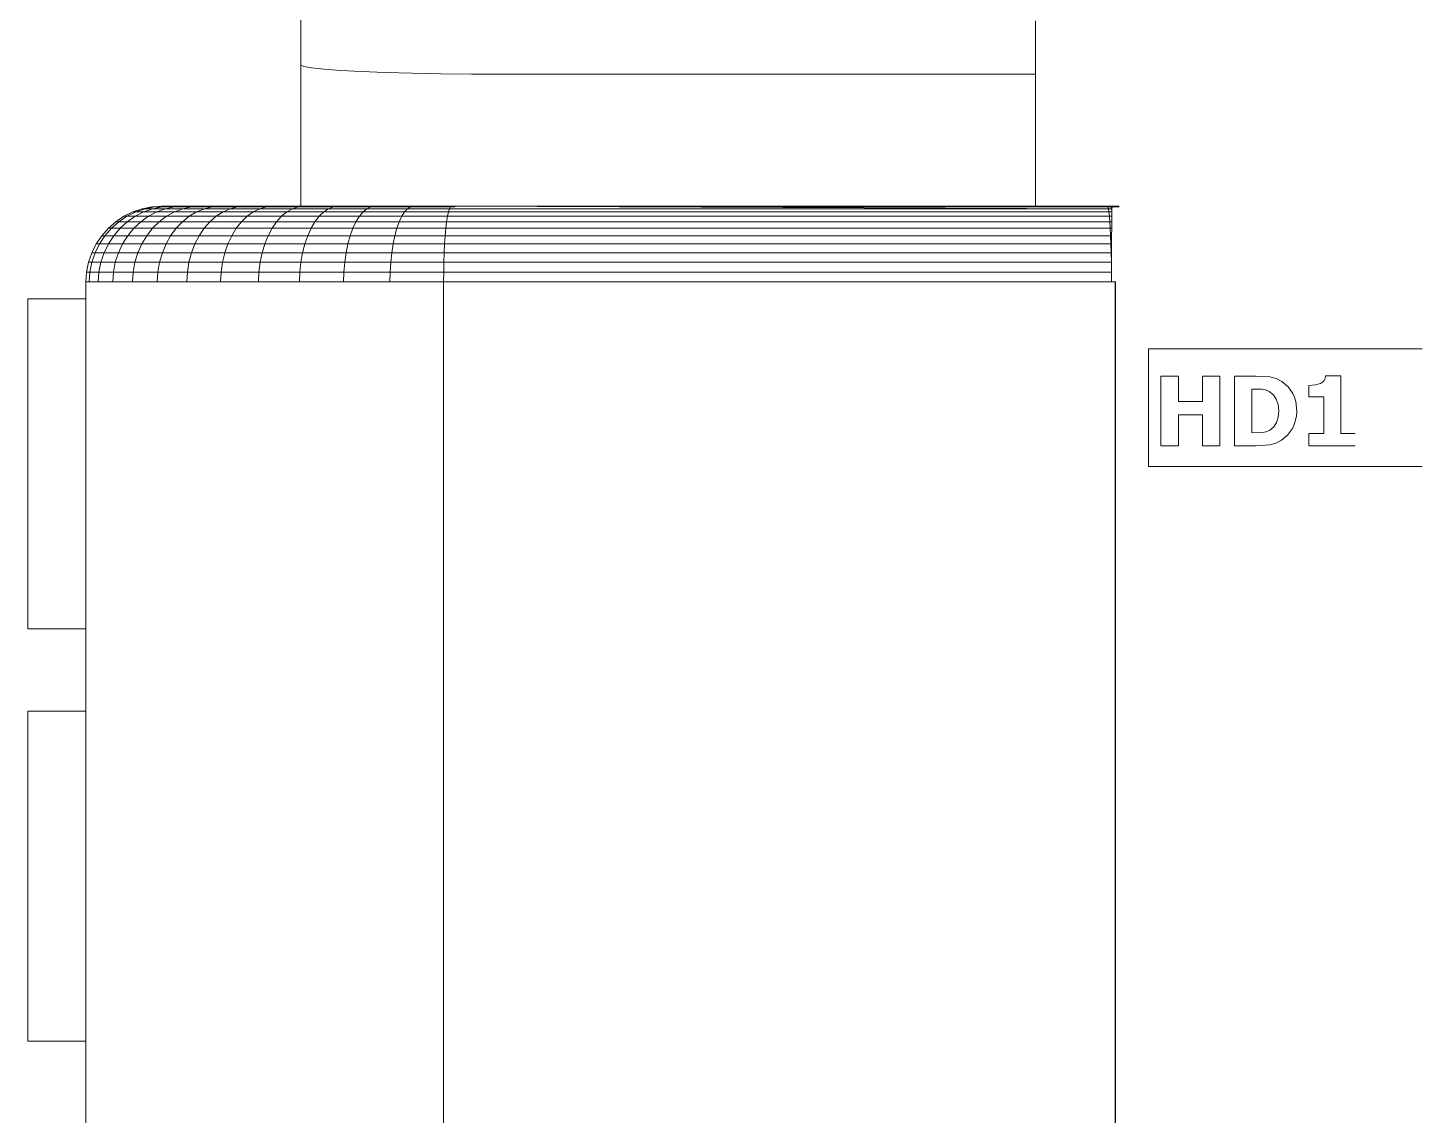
# Model space of a CAD drawing. Extents: x 3552052 to 4102982, y -707811 to -630695.
# Drawn here: x 3703990 to 3704302.3, y -696365.7 to -696122.1 of the extents above; entities that cross this region are included whole.
import ezdxf

# ---------------------------------------------------------------- set-up
doc = ezdxf.new("R2010")
doc.units = 0
doc.header["$LTSCALE"] = 6
doc.header["$MEASUREMENT"] = 0
doc.layers.get('0').update_dxf_attribs({"linetype": 'CONTINUOUS', "lineweight": 0})
doc.layers.add('EQP', color=6, linetype='CONTINUOUS', lineweight=0)

# ---------------------------------------------------------------- blocks, each defined once
blk = doc.blocks.new('Philips+Ultrasound+ls')
at = {"layer": 'EQP'}
for p, q in [((-23.141, 6.968), (-23.141, 9.081)), ((-7.563, 7.904), (-7.563, 6.771)), ((-7.563, 7.751), (-7.563, 7.754)), ((-7.563, 7.747), (-7.563, 7.751)), ((-7.563, 7.741), (-7.563, 7.747)), ((-7.563, 7.735), (-7.563, 7.741)), ((-7.563, 7.728), (-7.563, 7.735)), ((-7.563, 7.72), (-7.563, 7.728)), ((-7.563, 7.711), (-7.563, 7.72)), ((-7.563, 7.702), (-7.563, 7.711)), ((-7.563, 7.693), (-7.563, 7.702)), ((-7.563, 7.03), (-7.563, 7.693)), ((-23.141, 6.968), (-23.076, 6.937)), ((-23.141, 3.976), (-23.141, 6.968)), ((-23.076, 6.937), (-22.91, 6.907)), ((-22.91, 6.907), (-22.647, 6.879)), ((-22.647, 6.879), (-22.293, 6.852)), ((-22.293, 6.852), (-21.857, 6.829)), ((-21.857, 6.829), (-21.35, 6.809)), ((-21.35, 6.809), (-20.782, 6.793)), ((-20.782, 6.793), (-20.169, 6.781)), ((-20.169, 6.781), (-19.524, 6.774)), ((-19.524, 6.774), (-18.863, 6.771)), ((-18.863, 6.771), (-7.563, 6.771)), ((-7.563, 3.976), (-7.563, 6.771)), ((-26.704, 3.854), (-26.891, 3.761)), ((-26.641, 3.854), (-26.827, 3.761)), ((-26.506, 3.921), (-26.704, 3.854)), ((-26.704, 3.854), (-26.641, 3.854)), ((-26.47, 3.854), (-26.652, 3.761)), ((-26.445, 3.921), (-26.641, 3.854)), ((-26.641, 3.854), (-26.47, 3.854)), ((-26.302, 3.962), (-26.506, 3.921)), ((-26.506, 3.921), (-26.445, 3.921)), ((-26.278, 3.921), (-26.47, 3.854)), ((-26.47, 3.854), (-26.195, 3.854)), ((-26.242, 3.962), (-26.445, 3.921)), ((-26.445, 3.921), (-26.278, 3.921)), ((-26.195, 3.854), (-26.371, 3.761)), ((-26.302, 3.962), (-26.242, 3.962)), ((-26.079, 3.962), (-26.278, 3.921)), ((-26.278, 3.921), (-26.009, 3.921)), ((-26.094, 3.976), (-26.242, 3.962)), ((-26.194, 3.962), (-26.242, 3.962)), ((-26.009, 3.921), (-26.195, 3.854)), ((-26.195, 3.854), (-25.82, 3.854)), ((-26.069, 3.97), (-26.194, 3.962)), ((-26.194, 3.962), (-26.079, 3.962)), ((-26.069, 3.976), (-26.094, 3.976)), ((-26.094, 3.976), (-26.069, 3.97)), ((-26.068, 3.962), (-26.079, 3.962)), ((-26.039, 3.976), (-26.069, 3.976)), ((-26.069, 3.976), (-26.069, 3.97)), ((-26.039, 3.972), (-26.069, 3.976)), ((-26.039, 3.972), (-26.069, 3.97)), ((-26.069, 3.97), (-26.068, 3.962)), ((-26.039, 3.962), (-26.068, 3.962)), ((-25.877, 3.976), (-26.039, 3.962)), ((-26.039, 3.972), (-26.036, 3.976)), ((-26.039, 3.976), (-26.039, 3.972)), ((-26.036, 3.976), (-26.039, 3.976)), ((-26.039, 3.962), (-26.039, 3.972)), ((-25.817, 3.962), (-26.039, 3.962)), ((-26.036, 3.976), (-25.877, 3.976)), ((-25.817, 3.962), (-26.009, 3.921)), ((-26.009, 3.921), (-25.643, 3.921)), ((-25.82, 3.854), (-25.987, 3.761)), ((-25.622, 3.976), (-25.877, 3.976)), ((-25.643, 3.921), (-25.82, 3.854)), ((-25.82, 3.854), (-25.35, 3.854)), ((-25.779, 3.962), (-25.817, 3.962)), ((-25.622, 3.976), (-25.779, 3.962)), ((-25.46, 3.962), (-25.779, 3.962)), ((-25.46, 3.962), (-25.643, 3.921)), ((-25.643, 3.921), (-25.184, 3.921)), ((-25.274, 3.976), (-25.622, 3.976)), ((-25.35, 3.854), (-25.507, 3.761)), ((-25.424, 3.962), (-25.46, 3.962)), ((-25.274, 3.976), (-25.424, 3.962)), ((-25.013, 3.962), (-25.424, 3.962)), ((-25.184, 3.921), (-25.35, 3.854)), ((-25.35, 3.854), (-24.791, 3.854)), ((-24.839, 3.976), (-25.274, 3.976)), ((-25.013, 3.962), (-25.184, 3.921)), ((-25.184, 3.921), (-24.639, 3.921)), ((-24.979, 3.962), (-25.013, 3.962)), ((-24.839, 3.976), (-24.979, 3.962)), ((-24.481, 3.962), (-24.979, 3.962)), ((-24.791, 3.854), (-24.935, 3.761)), ((-24.321, 3.976), (-24.839, 3.976)), ((-24.639, 3.921), (-24.791, 3.854)), ((-24.791, 3.854), (-24.15, 3.854)), ((-24.481, 3.962), (-24.639, 3.921)), ((-24.639, 3.921), (-24.013, 3.921)), ((-24.45, 3.962), (-24.481, 3.962)), ((-24.321, 3.976), (-24.45, 3.962)), ((-23.871, 3.962), (-24.45, 3.962)), ((-23.727, 3.976), (-24.321, 3.976)), ((-24.15, 3.854), (-24.28, 3.761)), ((-24.013, 3.921), (-24.15, 3.854)), ((-24.15, 3.854), (-23.435, 3.854)), ((-23.871, 3.962), (-24.013, 3.921)), ((-24.013, 3.921), (-23.315, 3.921)), ((-23.843, 3.962), (-23.871, 3.962)), ((-23.727, 3.976), (-23.843, 3.962)), ((-23.191, 3.962), (-23.843, 3.962)), ((-23.141, 3.976), (-23.727, 3.976)), ((-23.435, 3.854), (-23.549, 3.761)), ((-23.315, 3.921), (-23.435, 3.854)), ((-23.435, 3.854), (-22.656, 3.854)), ((-23.191, 3.962), (-23.315, 3.921)), ((-23.315, 3.921), (-22.554, 3.921)), ((-23.166, 3.962), (-23.191, 3.962)), ((-23.141, 3.965), (-23.166, 3.962)), ((-23.141, 3.962), (-23.166, 3.962)), ((-23.064, 3.976), (-23.141, 3.962)), ((-23.064, 3.976), (-23.141, 3.976)), ((-23.141, 3.965), (-23.141, 3.976)), ((-23.141, 3.962), (-23.141, 3.965)), ((-23.141, 3.962), (-22.449, 3.962)), ((-23.064, 3.976), (-22.341, 3.976)), ((-22.656, 3.854), (-22.752, 3.761)), ((-22.554, 3.921), (-22.656, 3.854)), ((-22.656, 3.854), (-21.821, 3.854)), ((-22.449, 3.962), (-22.554, 3.921)), ((-22.554, 3.921), (-21.739, 3.921)), ((-22.341, 3.976), (-22.449, 3.962)), ((-22.449, 3.962), (-21.654, 3.962)), ((-22.341, 3.976), (-21.568, 3.976)), ((-21.821, 3.854), (-21.899, 3.761)), ((-21.739, 3.921), (-21.821, 3.854)), ((-21.821, 3.854), (-20.943, 3.854)), ((-21.654, 3.962), (-21.739, 3.921)), ((-21.739, 3.921), (-20.882, 3.921)), ((-21.568, 3.976), (-21.654, 3.962)), ((-21.654, 3.962), (-20.818, 3.962)), ((-21.568, 3.976), (-20.754, 3.976)), ((-20.943, 3.854), (-21.001, 3.761)), ((-20.882, 3.921), (-20.943, 3.854)), ((-20.943, 3.854), (-20.012, 3.854)), ((-20.818, 3.962), (-20.882, 3.921)), ((-20.882, 3.921), (-19.991, 3.921)), ((-20.754, 3.976), (-20.818, 3.962)), ((-20.818, 3.962), (-19.97, 3.962)), ((-20.754, 3.976), (-19.949, 3.976)), ((-20.012, 3.854), (-20.031, 3.761)), ((-19.991, 3.921), (-20.012, 3.854)), ((-20.012, 3.854), (-5.943, 3.854)), ((-19.97, 3.962), (-19.991, 3.921)), ((-19.991, 3.921), (-6.016, 3.921)), ((-19.949, 3.976), (-19.97, 3.962)), ((-19.97, 3.962), (-19.876, 3.962)), ((-19.876, 3.976), (-19.949, 3.976)), ((-19.876, 3.976), (-19.876, 3.962)), ((-7.563, 3.962), (-19.876, 3.976)), ((-16.38, 3.962), (-19.876, 3.976)), ((-19.876, 3.976), (-7.563, 3.976)), ((-19.876, 3.962), (-19.876, 3.958)), ((-16.38, 3.962), (-7.563, 3.962)), ((-6.016, 3.921), (-16.38, 3.962)), ((-7.563, 3.962), (-7.563, 3.976)), ((-7.563, 3.976), (-5.994, 3.976)), ((-7.563, 3.962), (-5.962, 3.962)), ((-6.039, 3.976), (-6.028, 3.962)), ((-6.028, 3.962), (-6.016, 3.921)), ((-6.009, 3.869), (-6.016, 3.921)), ((-6.016, 3.921), (-5.95, 3.921)), ((-6.016, 3.921), (-6.005, 3.854)), ((-6.009, 3.869), (-6.004, 3.863)), ((-6.005, 3.854), (-5.995, 3.761)), ((-5.973, 3.976), (-5.994, 3.976)), ((-5.967, 3.969), (-5.994, 3.976)), ((-5.973, 3.976), (-5.967, 3.969)), ((-5.874, 3.976), (-5.973, 3.976)), ((-5.939, 3.962), (-5.967, 3.969)), ((-5.967, 3.969), (-5.962, 3.962)), ((-5.939, 3.962), (-5.962, 3.962)), ((-5.962, 3.962), (-5.955, 3.938)), ((-5.94, 3.938), (-5.955, 3.938)), ((-5.955, 3.938), (-5.952, 3.926)), ((-5.941, 3.927), (-5.952, 3.926)), ((-5.952, 3.926), (-5.95, 3.921)), ((-5.941, 3.921), (-5.95, 3.921)), ((-5.95, 3.921), (-5.95, 3.916)), ((-5.941, 3.915), (-5.95, 3.916)), ((-5.95, 3.916), (-5.942, 3.882)), ((-5.944, 3.761), (-5.943, 3.854)), ((-5.943, 3.854), (-5.942, 3.882)), ((-5.942, 3.882), (-5.941, 3.915)), ((-5.941, 3.927), (-5.94, 3.938)), ((-5.941, 3.921), (-5.941, 3.927)), ((-5.941, 3.915), (-5.941, 3.921)), ((-5.94, 3.938), (-5.939, 3.962)), ((-5.857, 3.962), (-5.939, 3.962)), ((-5.873, 3.962), (-5.928, 3.976)), ((-5.928, 3.976), (-5.808, 3.976)), ((-5.857, 3.962), (-5.874, 3.976)), ((-5.795, 3.976), (-5.874, 3.976)), ((-5.857, 3.962), (-5.861, 3.976)), ((-5.791, 3.962), (-5.857, 3.962)), ((-5.808, 3.976), (-5.817, 3.976)), ((-5.791, 3.962), (-5.817, 3.976)), ((-5.791, 3.962), (-5.795, 3.976)), ((-27.065, 3.644), (-27.222, 3.506)), ((-27, 3.644), (-27.156, 3.506)), ((-26.891, 3.761), (-27.065, 3.644)), ((-27.065, 3.644), (-27, 3.644)), ((-26.827, 3.761), (-27, 3.644)), ((-27, 3.644), (-26.821, 3.644)), ((-26.821, 3.644), (-26.974, 3.506)), ((-26.891, 3.761), (-26.827, 3.761)), ((-26.827, 3.761), (-26.652, 3.761)), ((-26.652, 3.761), (-26.821, 3.644)), ((-26.821, 3.644), (-26.534, 3.644)), ((-26.534, 3.644), (-26.682, 3.506)), ((-26.652, 3.761), (-26.371, 3.761)), ((-26.371, 3.761), (-26.534, 3.644)), ((-26.534, 3.644), (-26.143, 3.644)), ((-26.371, 3.761), (-25.987, 3.761)), ((-26.143, 3.644), (-26.284, 3.506)), ((-25.987, 3.761), (-26.143, 3.644)), ((-26.143, 3.644), (-25.653, 3.644)), ((-25.987, 3.761), (-25.507, 3.761)), ((-25.653, 3.644), (-25.785, 3.506)), ((-25.507, 3.761), (-25.653, 3.644)), ((-25.653, 3.644), (-25.069, 3.644)), ((-25.507, 3.761), (-24.935, 3.761)), ((-25.069, 3.644), (-25.191, 3.506)), ((-24.935, 3.761), (-25.069, 3.644)), ((-25.069, 3.644), (-24.401, 3.644)), ((-24.935, 3.761), (-24.28, 3.761)), ((-24.401, 3.644), (-24.51, 3.506)), ((-24.28, 3.761), (-24.401, 3.644)), ((-24.401, 3.644), (-23.655, 3.644)), ((-24.28, 3.761), (-23.549, 3.761)), ((-23.655, 3.644), (-23.751, 3.506)), ((-23.549, 3.761), (-23.655, 3.644)), ((-23.655, 3.644), (-22.842, 3.644)), ((-23.549, 3.761), (-22.752, 3.761)), ((-22.842, 3.644), (-22.923, 3.506)), ((-22.752, 3.761), (-22.842, 3.644)), ((-22.842, 3.644), (-21.971, 3.644)), ((-22.752, 3.761), (-21.899, 3.761)), ((-21.971, 3.644), (-22.037, 3.506)), ((-21.899, 3.761), (-21.971, 3.644)), ((-21.971, 3.644), (-21.055, 3.644)), ((-21.899, 3.761), (-21.001, 3.761)), ((-21.055, 3.644), (-21.104, 3.506)), ((-21.001, 3.761), (-21.055, 3.644)), ((-21.055, 3.644), (-20.049, 3.644)), ((-21.001, 3.761), (-20.031, 3.761)), ((-20.049, 3.644), (-20.065, 3.506)), ((-20.031, 3.761), (-20.049, 3.644)), ((-20.049, 3.644), (-5.946, 3.644)), ((-20.031, 3.761), (-5.944, 3.761)), ((-5.995, 3.761), (-5.986, 3.644)), ((-5.986, 3.644), (-5.977, 3.506)), ((-5.947, 3.506), (-5.946, 3.644)), ((-5.946, 3.644), (-5.944, 3.761)), ((-27.361, 3.348), (-27.478, 3.173)), ((-27.294, 3.348), (-27.41, 3.173)), ((-27.222, 3.506), (-27.361, 3.348)), ((-27.361, 3.348), (-27.294, 3.348)), ((-27.156, 3.506), (-27.294, 3.348)), ((-27.294, 3.348), (-27.108, 3.348)), ((-27.222, 3.506), (-27.156, 3.506)), ((-27.108, 3.348), (-27.222, 3.173)), ((-27.156, 3.506), (-26.974, 3.506)), ((-26.974, 3.506), (-27.108, 3.348)), ((-27.108, 3.348), (-26.812, 3.348)), ((-26.974, 3.506), (-26.682, 3.506)), ((-26.812, 3.348), (-26.922, 3.173)), ((-26.682, 3.506), (-26.812, 3.348)), ((-26.812, 3.348), (-26.408, 3.348)), ((-26.682, 3.506), (-26.284, 3.506)), ((-26.408, 3.348), (-26.512, 3.173)), ((-26.284, 3.506), (-26.408, 3.348)), ((-26.408, 3.348), (-25.901, 3.348)), ((-26.284, 3.506), (-25.785, 3.506)), ((-25.901, 3.348), (-25.999, 3.173)), ((-25.785, 3.506), (-25.901, 3.348)), ((-25.901, 3.348), (-25.298, 3.348)), ((-25.785, 3.506), (-25.191, 3.506)), ((-25.298, 3.348), (-25.388, 3.173)), ((-25.191, 3.506), (-25.298, 3.348)), ((-25.298, 3.348), (-24.606, 3.348)), ((-25.191, 3.506), (-24.51, 3.506)), ((-24.606, 3.348), (-24.688, 3.173)), ((-24.51, 3.506), (-24.606, 3.348)), ((-24.606, 3.348), (-23.835, 3.348)), ((-24.51, 3.506), (-23.751, 3.506)), ((-23.835, 3.348), (-23.906, 3.173)), ((-23.751, 3.506), (-23.835, 3.348)), ((-23.835, 3.348), (-22.994, 3.348)), ((-23.751, 3.506), (-22.923, 3.506)), ((-22.994, 3.348), (-23.055, 3.173)), ((-22.923, 3.506), (-22.994, 3.348)), ((-22.994, 3.348), (-22.094, 3.348)), ((-22.923, 3.506), (-22.037, 3.506)), ((-22.094, 3.348), (-22.143, 3.173)), ((-22.037, 3.506), (-22.094, 3.348)), ((-22.094, 3.348), (-21.147, 3.348)), ((-22.037, 3.506), (-21.104, 3.506)), ((-21.147, 3.348), (-21.183, 3.173)), ((-21.104, 3.506), (-21.147, 3.348)), ((-21.147, 3.348), (-20.079, 3.348)), ((-21.104, 3.506), (-20.065, 3.506)), ((-20.079, 3.348), (-20.091, 3.173)), ((-20.065, 3.506), (-20.079, 3.348)), ((-20.079, 3.348), (-5.948, 3.348)), ((-20.065, 3.506), (-5.947, 3.506)), ((-5.977, 3.506), (-5.969, 3.348)), ((-5.969, 3.348), (-5.963, 3.173)), ((-5.949, 3.173), (-5.948, 3.348)), ((-5.948, 3.348), (-5.947, 3.506)), ((-27.571, 2.984), (-27.64, 2.785)), ((-27.478, 3.173), (-27.571, 2.984)), ((-27.571, 2.984), (-27.503, 2.984)), ((-27.503, 2.984), (-27.571, 2.785)), ((-27.41, 3.173), (-27.503, 2.984)), ((-27.503, 2.984), (-27.314, 2.984)), ((-27.478, 3.173), (-27.41, 3.173)), ((-27.41, 3.173), (-27.222, 3.173)), ((-27.314, 2.984), (-27.381, 2.785)), ((-27.222, 3.173), (-27.314, 2.984)), ((-27.314, 2.984), (-27.01, 2.984)), ((-27.222, 3.173), (-26.922, 3.173)), ((-27.01, 2.984), (-27.075, 2.785)), ((-26.922, 3.173), (-27.01, 2.984)), ((-27.01, 2.984), (-26.596, 2.984)), ((-26.922, 3.173), (-26.512, 3.173)), ((-26.596, 2.984), (-26.658, 2.785)), ((-26.512, 3.173), (-26.596, 2.984)), ((-26.596, 2.984), (-26.077, 2.984)), ((-26.512, 3.173), (-25.999, 3.173)), ((-26.077, 2.984), (-26.135, 2.785)), ((-25.999, 3.173), (-26.077, 2.984)), ((-26.077, 2.984), (-25.46, 2.984)), ((-25.999, 3.173), (-25.388, 3.173)), ((-25.46, 2.984), (-25.513, 2.785)), ((-25.388, 3.173), (-25.46, 2.984)), ((-25.46, 2.984), (-24.753, 2.984)), ((-25.388, 3.173), (-24.688, 3.173)), ((-24.753, 2.984), (-24.801, 2.785)), ((-24.688, 3.173), (-24.753, 2.984)), ((-24.753, 2.984), (-23.964, 2.984)), ((-24.688, 3.173), (-23.906, 3.173)), ((-23.964, 2.984), (-24.006, 2.785)), ((-23.906, 3.173), (-23.964, 2.984)), ((-23.964, 2.984), (-23.103, 2.984)), ((-23.906, 3.173), (-23.055, 3.173)), ((-23.103, 2.984), (-23.139, 2.785)), ((-23.055, 3.173), (-23.103, 2.984)), ((-23.103, 2.984), (-22.182, 2.984)), ((-23.055, 3.173), (-22.143, 3.173)), ((-22.182, 2.984), (-22.211, 2.785)), ((-22.143, 3.173), (-22.182, 2.984)), ((-22.182, 2.984), (-21.212, 2.984)), ((-22.143, 3.173), (-21.183, 3.173)), ((-21.212, 2.984), (-21.234, 2.785)), ((-21.183, 3.173), (-21.212, 2.984)), ((-21.212, 2.984), (-20.101, 2.984)), ((-21.183, 3.173), (-20.091, 3.173)), ((-20.101, 2.984), (-20.108, 2.785)), ((-20.091, 3.173), (-20.101, 2.984)), ((-20.101, 2.984), (-5.95, 2.984)), ((-20.091, 3.173), (-5.949, 3.173)), ((-5.963, 3.173), (-5.958, 2.984)), ((-5.958, 2.984), (-5.954, 2.785)), ((-5.95, 2.984), (-5.949, 3.173)), ((-5.95, 2.785), (-5.95, 2.984)), ((-27.64, 2.785), (-27.683, 2.578)), ((-27.64, 2.785), (-27.571, 2.785)), ((-27.571, 2.785), (-27.614, 2.578)), ((-27.571, 2.785), (-27.381, 2.785)), ((-27.381, 2.785), (-27.422, 2.578)), ((-27.381, 2.785), (-27.075, 2.785)), ((-27.075, 2.785), (-27.115, 2.578)), ((-27.075, 2.785), (-26.658, 2.785)), ((-26.658, 2.785), (-26.696, 2.578)), ((-26.658, 2.785), (-26.135, 2.785)), ((-26.135, 2.785), (-26.171, 2.578)), ((-26.135, 2.785), (-25.513, 2.785)), ((-25.513, 2.785), (-25.546, 2.578)), ((-25.513, 2.785), (-24.801, 2.785)), ((-24.801, 2.785), (-24.83, 2.578)), ((-24.801, 2.785), (-24.006, 2.785)), ((-24.006, 2.785), (-24.032, 2.578)), ((-24.006, 2.785), (-23.139, 2.785)), ((-23.139, 2.785), (-23.161, 2.578)), ((-23.139, 2.785), (-22.211, 2.785)), ((-22.211, 2.785), (-22.228, 2.578)), ((-22.211, 2.785), (-21.234, 2.785)), ((-21.234, 2.785), (-21.247, 2.578)), ((-21.234, 2.785), (-20.108, 2.785)), ((-20.108, 2.785), (-20.112, 2.578)), ((-20.108, 2.785), (-5.95, 2.785)), ((-5.954, 2.785), (-5.95, 2.578)), ((-5.95, 2.578), (-5.95, 2.785)), ((-27.683, 2.578), (-27.699, 2.367)), ((-27.63, 2.367), (-27.699, 2.367)), ((-27.699, 2.011), (-27.699, 2.367)), ((-27.683, 2.578), (-27.614, 2.578)), ((-27.614, 2.578), (-27.63, 2.367)), ((-27.438, 2.367), (-27.63, 2.367)), ((-27.614, 2.578), (-27.422, 2.578)), ((-27.422, 2.578), (-27.438, 2.367)), ((-27.13, 2.367), (-27.438, 2.367)), ((-27.422, 2.578), (-27.115, 2.578)), ((-27.115, 2.578), (-27.13, 2.367)), ((-27.13, 2.367), (-26.711, 2.367)), ((-27.115, 2.578), (-26.696, 2.578)), ((-26.696, 2.578), (-26.711, 2.367)), ((-26.185, 2.367), (-26.711, 2.367)), ((-26.696, 2.578), (-26.171, 2.578)), ((-26.171, 2.578), (-26.185, 2.367)), ((-26.185, 2.367), (-25.559, 2.367)), ((-26.171, 2.578), (-25.546, 2.578)), ((-25.546, 2.578), (-25.559, 2.367)), ((-25.559, 2.367), (-24.841, 2.367)), ((-25.546, 2.578), (-24.83, 2.578)), ((-24.83, 2.578), (-24.841, 2.367)), ((-24.841, 2.367), (-24.041, 2.367)), ((-24.83, 2.578), (-24.032, 2.578)), ((-24.032, 2.578), (-24.041, 2.367)), ((-24.041, 2.367), (-23.169, 2.367)), ((-24.032, 2.578), (-23.161, 2.578)), ((-23.161, 2.578), (-23.169, 2.367)), ((-22.235, 2.367), (-23.169, 2.367)), ((-23.161, 2.578), (-22.228, 2.578)), ((-22.228, 2.578), (-22.235, 2.367)), ((-21.252, 2.367), (-22.235, 2.367)), ((-22.228, 2.578), (-21.247, 2.578)), ((-21.247, 2.578), (-21.252, 2.367)), ((-21.252, 2.367), (-20.114, 2.367)), ((-21.247, 2.578), (-20.112, 2.578)), ((-20.112, 2.578), (-20.114, 2.367)), ((-5.951, 2.367), (-20.114, 2.367)), ((-20.114, -45.589), (-20.114, 2.367)), ((-20.112, 2.578), (-5.95, 2.578)), ((-5.951, 2.367), (-5.95, 2.578)), ((-5.951, 2.367), (-5.866, 2.367)), ((-5.875, -45.619), (-5.875, 2.367)), ((-5.866, -45.589), (-5.866, 2.367)), ((-27.699, 2.011), (-28.929, 2.011)), ((-28.929, -4.989), (-28.929, 2.011)), ((-27.699, -4.989), (-27.699, 2.011)), ((-5.164, 0.952), (0.636, 0.952)), ((-5.164, -1.548), (-5.164, 0.952)), ((-4.902, -1.108), (-4.902, 0.373)), ((-4.902, 0.373), (-4.53, 0.373)), ((-4.53, 0.373), (-4.53, -0.169)), ((-4.024, -0.169), (-4.024, 0.373)), ((-4.024, 0.373), (-3.652, 0.373)), ((-3.652, 0.373), (-3.652, -1.108)), ((-3.346, -1.108), (-3.346, 0.373)), ((-3.346, 0.373), (-2.887, 0.373)), ((-2.887, 0.373), (-2.594, 0.353)), ((-2.594, 0.353), (-2.462, 0.319)), ((-2.462, 0.319), (-2.339, 0.257)), ((-1.444, 0.277), (-1.423, 0.322)), ((-1.423, 0.322), (-1.414, 0.377)), ((-1.414, 0.377), (-1.09, 0.377)), ((-1.09, 0.377), (-1.09, -0.849)), ((-2.967, 0.097), (-2.974, 0.097)), ((-2.974, 0.097), (-2.974, -0.83)), ((-2.769, 0.093), (-2.967, 0.097)), ((-2.688, 0.079), (-2.769, 0.093)), ((-2.61, 0.047), (-2.688, 0.079)), ((-2.519, -0.023), (-2.61, 0.047)), ((-2.339, 0.257), (-2.208, 0.147)), ((-2.208, 0.147), (-2.108, 0.005)), ((-2.108, 0.005), (-2.071, -0.078)), ((-1.763, 0.175), (-1.627, 0.184)), ((-1.763, -0.067), (-1.763, 0.175)), ((-1.627, 0.184), (-1.518, 0.213)), ((-1.518, 0.213), (-1.476, 0.241)), ((-1.476, 0.241), (-1.444, 0.277)), ((-4.53, -0.169), (-4.024, -0.169)), ((-2.456, -0.116), (-2.519, -0.023)), ((-2.418, -0.23), (-2.456, -0.116)), ((-2.405, -0.366), (-2.418, -0.23)), ((-2.071, -0.078), (-2.045, -0.168)), ((-2.045, -0.168), (-2.023, -0.369)), ((-1.451, -0.067), (-1.763, -0.067)), ((-1.451, -0.849), (-1.451, -0.067)), ((-4.024, -0.451), (-4.53, -0.451)), ((-4.53, -0.451), (-4.53, -1.108)), ((-4.024, -1.108), (-4.024, -0.451)), ((-2.453, -0.613), (-2.417, -0.501)), ((-2.417, -0.501), (-2.405, -0.366)), ((-2.046, -0.565), (-2.074, -0.655)), ((-2.029, -0.47), (-2.046, -0.565)), ((-2.023, -0.369), (-2.029, -0.47)), ((-2.974, -0.83), (-2.967, -0.83)), ((-2.967, -0.83), (-2.756, -0.826)), ((-2.756, -0.826), (-2.672, -0.81)), ((-2.672, -0.81), (-2.592, -0.773)), ((-2.592, -0.773), (-2.512, -0.704)), ((-2.512, -0.704), (-2.453, -0.613)), ((-2.216, -0.884), (-2.343, -0.99)), ((-2.114, -0.739), (-2.216, -0.884)), ((-2.074, -0.655), (-2.114, -0.739)), ((-1.763, -1.108), (-1.763, -0.849)), ((-1.763, -0.849), (-1.451, -0.849)), ((-1.09, -0.849), (-0.784, -0.849)), ((-4.53, -1.108), (-4.902, -1.108)), ((-3.652, -1.108), (-4.024, -1.108)), ((-2.883, -1.108), (-3.346, -1.108)), ((-2.594, -1.086), (-2.883, -1.108)), ((-2.463, -1.052), (-2.594, -1.086)), ((-2.343, -0.99), (-2.463, -1.052)), ((-0.784, -1.108), (-1.763, -1.108)), ((0.636, -1.548), (-5.164, -1.548)), ((-27.699, -4.989), (-28.929, -4.989)), ((-27.699, -6.732), (-27.699, -4.989)), ((-27.699, -6.732), (-28.929, -6.732)), ((-28.929, -13.732), (-28.929, -6.732)), ((-27.699, -13.732), (-27.699, -6.732)), ((-27.699, -13.732), (-28.929, -13.732)), ((-27.699, -15.507), (-27.699, -13.732))]:
    blk.add_line(p, q, dxfattribs=at)

msp = doc.modelspace()

# ---------------------------------------------------------------- block references
at = {"xscale": 10.56409394083146, "yscale": 10.56409394083146, "zscale": 10.56409394083146}
msp.add_blockref('Philips+Ultrasound+ls', (3704295.6, -696204.02), dxfattribs=at)

doc.saveas('drawing.dxf')
